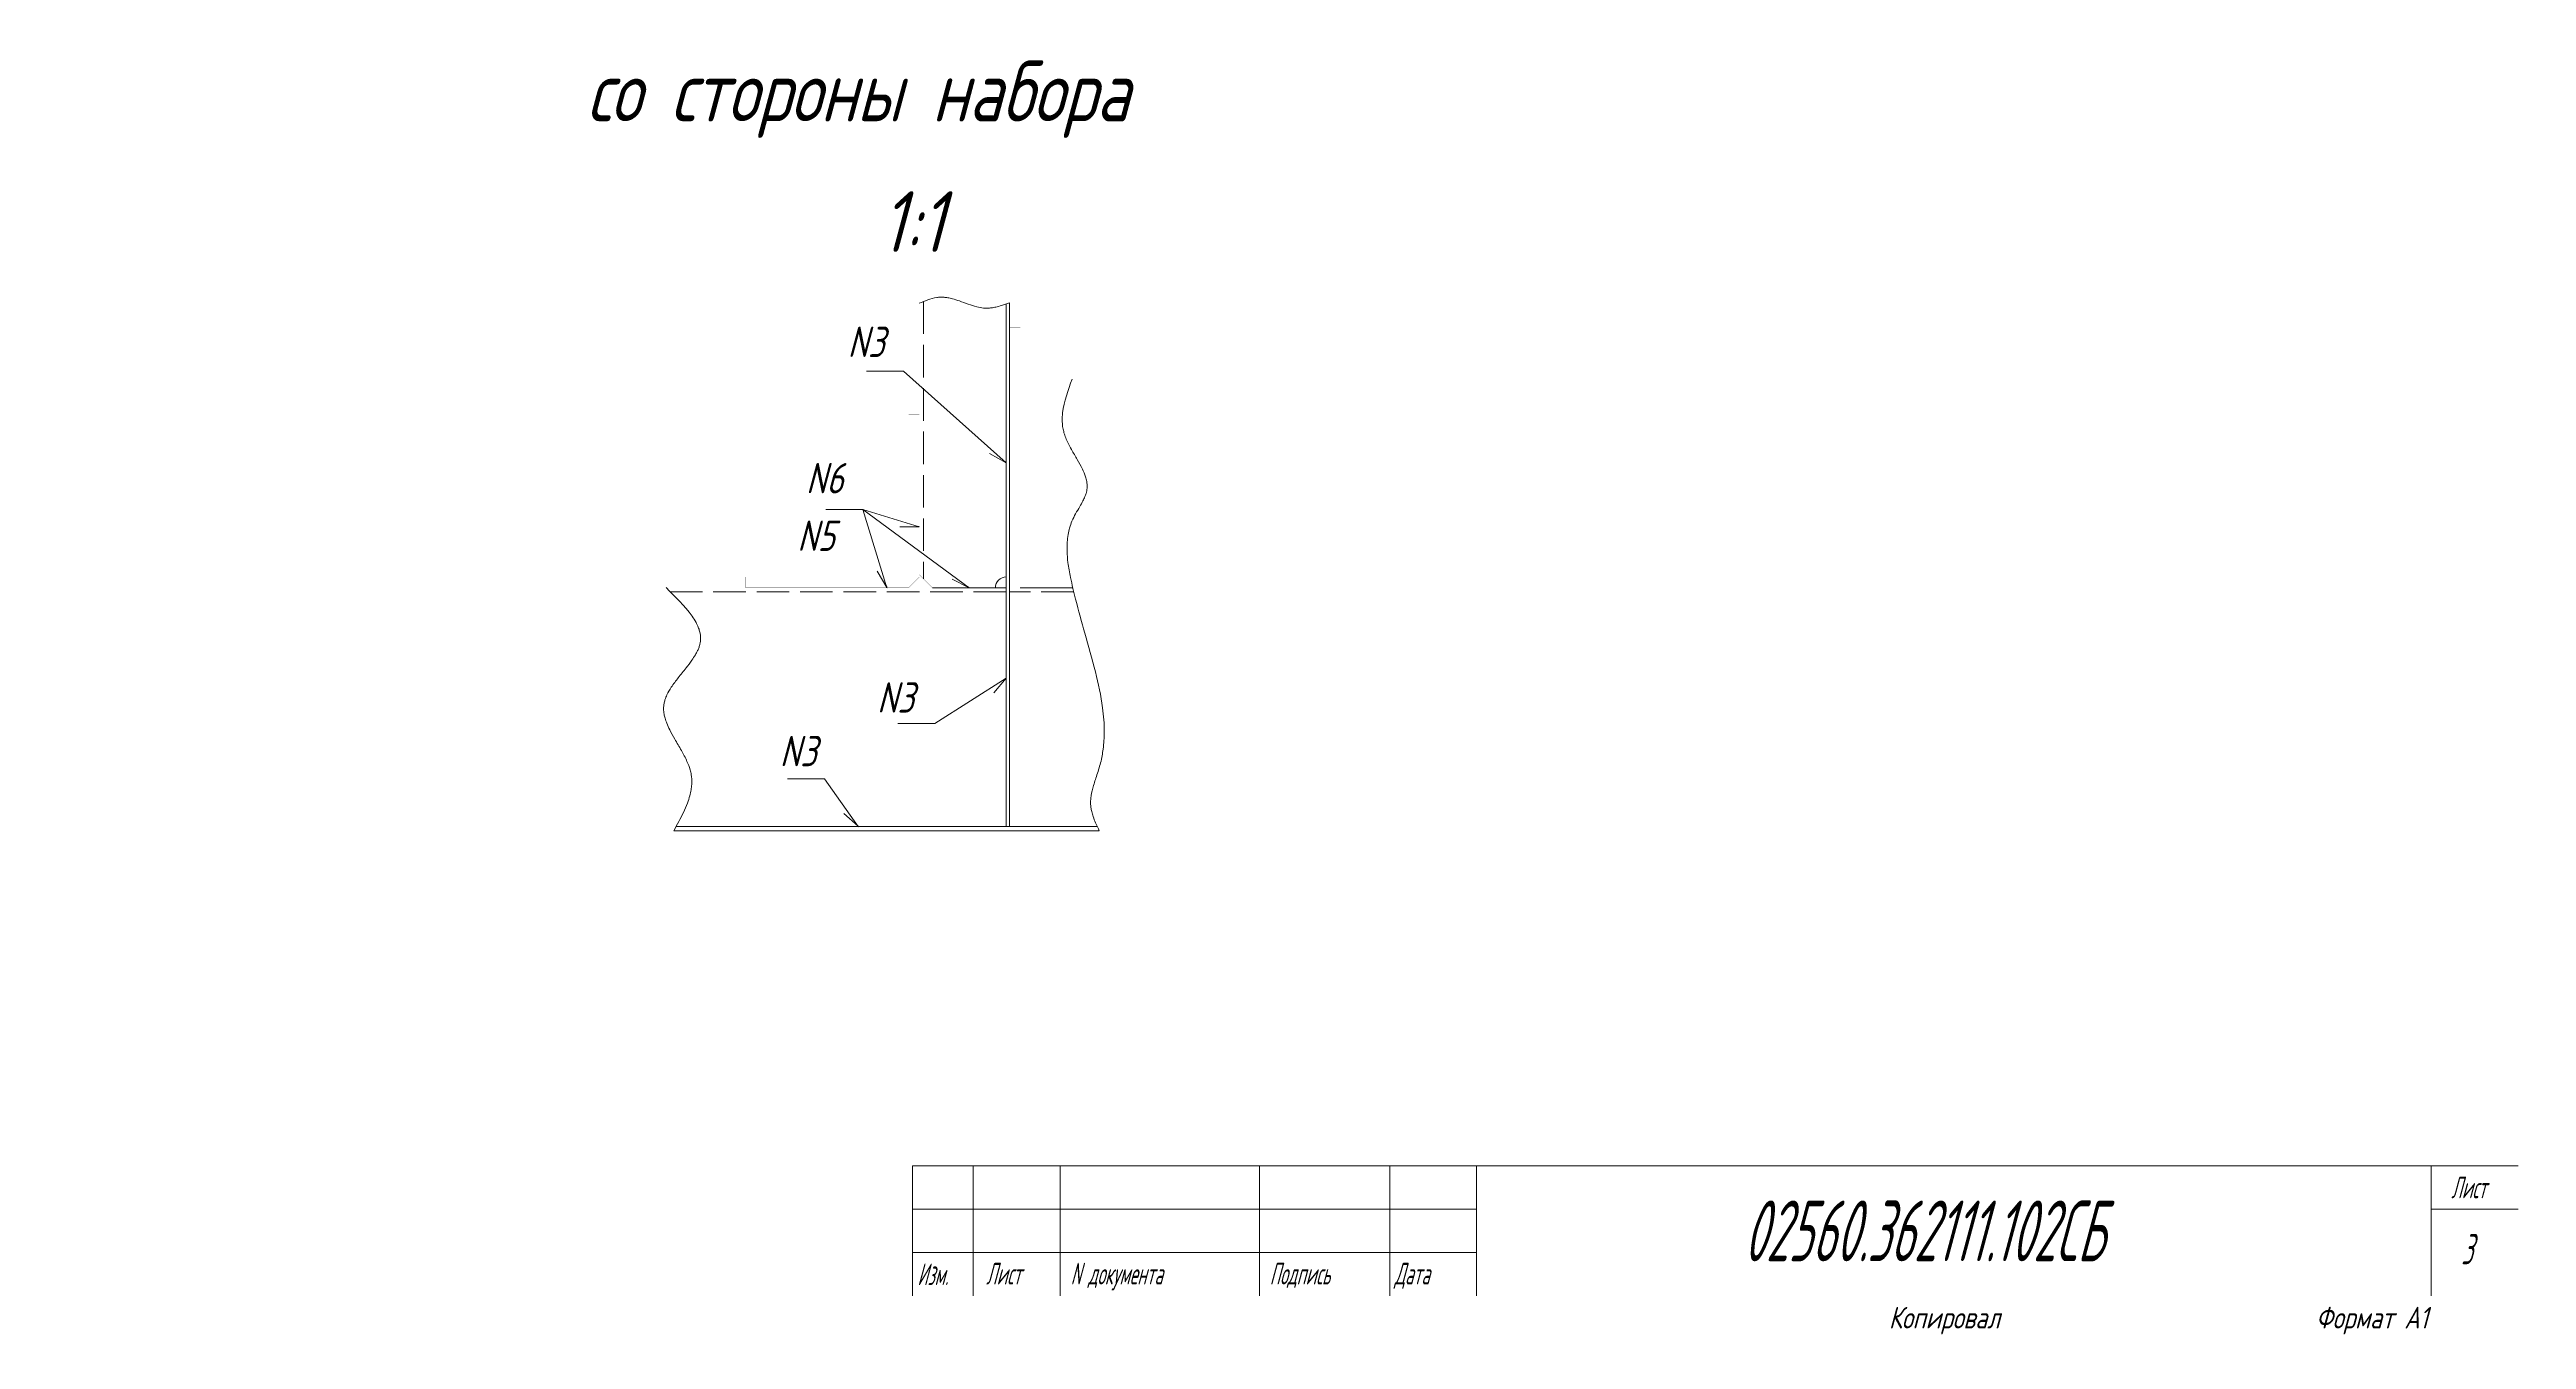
# Model space of a CAD drawing. Header units: millimetres. Extents: x 77380 to 135900, y -26587 to 17301.
# Drawn here: x 107776 to 110630, y -1866 to -379 of the extents above; entities that cross this region are included whole.
import ezdxf

# ---------------------------------------------------------------- set-up
doc = ezdxf.new("R2010")
doc.units = ezdxf.units.MM
for name, pattern in [('K5LT32768', [0]), ('K5LT32769', [50, 37.5, -12.5]), ('K5LT32770', [0]), ('K5LT32774', [850.2, 600, -125, 0.2, -125]), ('K5LT32776', [0]), ('K5LT32780', [0]), ('K5LT32835', [0]), ('K5LT_THIN', [0])]:
    doc.linetypes.add(name, pattern=pattern)
doc.styles.add('KTEXTSTYLE', font='GOST_AU.SHX', dxfattribs={"width": 0.96, "height": 5})

# ---------------------------------------------------------------- blocks, each defined once
blk = doc.blocks.new('U58')
at = {"color": 6, "linetype": 'K5LT32776', "lineweight": 18, "true_color": 0xff00ff}
for p, q in [((108225.3, 12964.4), (110075.3, 12964.4)), ((108225.3, 12814.4), (108225.3, 12964.4)), ((108295.3, 12964.4), (108295.3, 12814.4)), ((108395.3, 12964.4), (108395.3, 12814.4)), ((108625.3, 12964.4), (108625.3, 12814.4)), ((108775.3, 12814.4), (108775.3, 12964.4)), ((108875.3, 12964.4), (108875.3, 12814.4)), ((109975.3, 12814.4), (109975.3, 12964.4)), ((108225.3, 12864.4), (108875.3, 12864.4))]:
    blk.add_line(p, q, dxfattribs=at)
at = {"color": 7, "linetype": 'K5LT32780', "lineweight": 18}
for p, q in [((108225.3, 12914.4), (108875.3, 12914.4)), ((109975.3, 12914.4), (110075.3, 12914.4))]:
    blk.add_line(p, q, dxfattribs=at)
at = {"color": 7, "char_height": 2.5, "attachment_point": 1, "style": 'KTEXTSTYLE'}
for s, insert in [('\\H3.5;\\W0.965;\\Q15;\\Q15;\\W0.665;\\H25.00;Лист', (109998.3, 12951.9)), ('\\H3.5;\\W0.965;\\Q15;\\Q15;\\W0.665;\\H25.00;Изм.', (108231, 12851.9)), ('\\H3.5;\\W0.965;\\Q15;\\Q15;\\W0.665;\\H25.00;Лист', (108310.1, 12852.6)), ('\\H3.5;\\W0.965;\\Q15;\\Q15;\\W0.665;\\H25.00;N документа', (108407.6, 12852.6)), ('\\H3.5;\\W0.965;\\Q15;\\Q15;\\W0.665;\\H25.00;Подпись', (108636.9, 12852.6)), ('\\H3.5;\\W0.965;\\Q15;\\Q15;\\W0.665;\\H25.00;Дата', (108780.7, 12852.6))]:
    blk.add_mtext(s, dxfattribs=dict(at, insert=insert))
blk = doc.blocks.new('U57')
at = {"color": 7, "linetype": 'K5LT32780', "const_width": 0.18}
for points in [[(101715.3, 12764.4), (110125.3, 12764.4), (110125.3, 18704.4), (101715.3, 18704.4)], [(101915.3, 12814.4), (110075.3, 12814.4), (110075.3, 18654.4), (101915.3, 18654.4)]]:
    blk.add_lwpolyline(points, close=True, dxfattribs=at)
blk.add_blockref('U58', (0, 0))
at = {"color": 7, "char_height": 2.5, "attachment_point": 1, "style": 'KTEXTSTYLE'}
for s, insert in [('\\H3.5;\\W0.965;\\Q15;\\Q15;\\H25.00;Копировал', (109350.3, 12801.9)), ('\\H3.5;\\W0.965;\\Q15;\\Q15;\\H25.00;Формат А1', (109842.3, 12801.9))]:
    blk.add_mtext(s, dxfattribs=dict(at, insert=insert))
blk = doc.blocks.new('U142')
at = {"color": 7, "linetype": 'K5LT_THIN', "lineweight": 18}
for p, q in [((108168.1, 13720.7), (108195.9, 13630.5)), ((108195.9, 13630.5), (108195.3, 13632.5))]:
    blk.add_line(p, q, dxfattribs=at)
at = {"color": 7, "linetype": 'K5LT32835', "lineweight": 18}
for p, q in [((108195.2, 13631.9), (108195.6, 13631.7)), ((108195.2, 13631.9), (108195.6, 13631.7)), ((108195.2, 13631.9), (108195.2, 13631.9)), ((108195.2, 13631.8), (108195.2, 13631.9)), ((108195.2, 13631.8), (108195.3, 13631.9)), ((108195.2, 13631.8), (108195.6, 13631.6)), ((108195.3, 13631.7), (108195.4, 13632)), ((108195.3, 13631.7), (108195.5, 13632)), ((108195.3, 13631.6), (108195.5, 13632)), ((108195.3, 13631.9), (108195.5, 13631.8)), ((108195.3, 13631.9), (108195.5, 13631.8)), ((108195.3, 13631.8), (108195.3, 13631.9)), ((108195.3, 13631.7), (108195.4, 13631.9)), ((108195.3, 13631.6), (108195.5, 13631.9)), ((108195.3, 13631.8), (108195.6, 13631.6)), ((108195.3, 13631.7), (108195.6, 13631.5)), ((108195.3, 13631.7), (108195.6, 13631.5)), ((108195.3, 13631.6), (108195.6, 13631.5)), ((108195.4, 13632), (108195.5, 13631.9)), ((108195.4, 13631.9), (108195.5, 13631.9)), ((108195.4, 13631.9), (108195.5, 13631.8)), ((108195.4, 13631.6), (108195.5, 13631.9)), ((108195.4, 13631.5), (108195.5, 13631.8)), ((108195.4, 13631.5), (108195.5, 13631.8)), ((108195.4, 13631.5), (108195.6, 13631.7)), ((108195.4, 13631.4), (108195.6, 13631.7)), ((108195.4, 13631.6), (108195.7, 13631.4)), ((108195.4, 13631.5), (108195.7, 13631.4)), ((108195.4, 13631.5), (108195.7, 13631.3)), ((108195.4, 13631.4), (108195.7, 13631.3)), ((108195.5, 13632), (108195.5, 13632)), ((108195.5, 13631.4), (108195.6, 13631.7)), ((108195.5, 13631.4), (108195.6, 13631.6)), ((108195.5, 13631.3), (108195.6, 13631.6)), ((108195.5, 13631.3), (108195.6, 13631.5)), ((108195.5, 13631.3), (108195.6, 13631.5)), ((108195.5, 13631.4), (108195.7, 13631.2)), ((108195.5, 13631.2), (108195.6, 13631.4)), ((108195.5, 13631.3), (108195.7, 13631.2)), ((108195.5, 13631.3), (108195.7, 13631.2)), ((108195.6, 13631.2), (108195.7, 13631.4)), ((108195.6, 13631.2), (108195.7, 13631.4)), ((108195.6, 13631.1), (108195.7, 13631.3)), ((108195.6, 13631.1), (108195.7, 13631.3)), ((108195.6, 13631.2), (108195.7, 13631.1)), ((108195.6, 13631.2), (108195.8, 13631.1)), ((108195.6, 13631.1), (108195.7, 13631.2)), ((108195.6, 13631.1), (108195.8, 13631)), ((108195.6, 13631.1), (108195.8, 13631)), ((108195.7, 13631), (108195.7, 13631.2)), ((108195.7, 13631), (108195.7, 13631.1)), ((108195.7, 13631), (108195.8, 13631.1)), ((108195.7, 13630.9), (108195.8, 13631.1)), ((108195.7, 13631), (108195.8, 13630.9)), ((108195.7, 13631), (108195.8, 13630.9)), ((108195.7, 13630.9), (108195.8, 13631)), ((108195.7, 13630.9), (108195.8, 13631)), ((108195.7, 13630.9), (108195.8, 13630.9)), ((108195.7, 13630.9), (108195.8, 13630.8)), ((108195.8, 13630.8), (108195.8, 13630.9)), ((108195.8, 13630.8), (108195.8, 13630.9)), ((108195.8, 13630.8), (108195.9, 13630.8)), ((108195.8, 13630.8), (108195.9, 13630.7)), ((108195.8, 13630.8), (108195.8, 13630.8)), ((108195.8, 13630.7), (108195.8, 13630.8)), ((108195.8, 13630.7), (108195.9, 13630.8)), ((108195.8, 13630.7), (108195.9, 13630.7)), ((108195.9, 13630.7), (108195.9, 13630.6)), ((108195.9, 13630.7), (108195.9, 13630.7)), ((108195.9, 13630.6), (108195.9, 13630.7)), ((108195.9, 13630.6), (108195.9, 13630.6)), ((108195.9, 13630.6), (108195.9, 13630.6)), ((108195.9, 13630.6), (108195.9, 13630.6)), ((108195.9, 13630.6), (108195.9, 13630.6))]:
    blk.add_line(p, q, dxfattribs=at)
at = {"color": 7, "linetype": 'K5LT32835', "const_width": 0.18}
blk.add_lwpolyline([(108195.5, 13632), (108195.9, 13630.5), (108195.2, 13631.9)], close=True, dxfattribs=at)
blk = doc.blocks.new('U143')
at = {"color": 7, "linetype": 'K5LT_THIN', "lineweight": 18}
for p, q in [((108215.1, 13879.8), (108333.3, 13774.2)), ((108333.3, 13774.2), (108331.8, 13775.5))]:
    blk.add_line(p, q, dxfattribs=at)
at = {"color": 7, "linetype": 'K5LT32835', "lineweight": 18}
for p, q in [((108332, 13775), (108332.3, 13775)), ((108332, 13775), (108332.4, 13775)), ((108332, 13774.9), (108332.4, 13775)), ((108332, 13774.9), (108332, 13775)), ((108332, 13774.9), (108332, 13775)), ((108332, 13774.9), (108332.4, 13774.9)), ((108332, 13774.9), (108332, 13774.9)), ((108332.1, 13775.1), (108332.2, 13775.1)), ((108332.1, 13775.1), (108332.2, 13775.1)), ((108332.1, 13775.1), (108332.3, 13775.1)), ((108332.1, 13774.9), (108332.1, 13775.1)), ((108332.1, 13774.8), (108332.1, 13775.1)), ((108332.1, 13775), (108332.3, 13775)), ((108332.1, 13774.9), (108332.1, 13775)), ((108332.1, 13774.9), (108332.5, 13774.9)), ((108332.1, 13774.8), (108332.5, 13774.9)), ((108332.2, 13775.2), (108332.2, 13775.2)), ((108332.2, 13774.8), (108332.2, 13775.1)), ((108332.2, 13774.8), (108332.2, 13775.1)), ((108332.2, 13774.8), (108332.2, 13775.1)), ((108332.2, 13774.8), (108332.5, 13774.8)), ((108332.2, 13774.8), (108332.6, 13774.8)), ((108332.3, 13774.8), (108332.3, 13775.1)), ((108332.3, 13774.7), (108332.3, 13775.1)), ((108332.3, 13774.7), (108332.3, 13775)), ((108332.3, 13774.8), (108332.6, 13774.8)), ((108332.3, 13774.7), (108332.6, 13774.7)), ((108332.4, 13774.7), (108332.4, 13775)), ((108332.4, 13774.7), (108332.4, 13775)), ((108332.4, 13774.7), (108332.4, 13774.9)), ((108332.4, 13774.7), (108332.7, 13774.7)), ((108332.4, 13774.7), (108332.7, 13774.7)), ((108332.5, 13774.6), (108332.5, 13774.9)), ((108332.5, 13774.6), (108332.5, 13774.9)), ((108332.5, 13774.6), (108332.5, 13774.9)), ((108332.5, 13774.6), (108332.7, 13774.7)), ((108332.5, 13774.6), (108332.8, 13774.6)), ((108332.6, 13774.6), (108332.6, 13774.8)), ((108332.6, 13774.6), (108332.6, 13774.8)), ((108332.6, 13774.6), (108332.6, 13774.8)), ((108332.6, 13774.6), (108332.8, 13774.6)), ((108332.6, 13774.6), (108332.8, 13774.6)), ((108332.7, 13774.5), (108332.7, 13774.7)), ((108332.7, 13774.5), (108332.7, 13774.7)), ((108332.7, 13774.5), (108332.7, 13774.7)), ((108332.7, 13774.5), (108332.9, 13774.5)), ((108332.7, 13774.5), (108332.9, 13774.5)), ((108332.8, 13774.5), (108332.8, 13774.6)), ((108332.8, 13774.5), (108332.8, 13774.6)), ((108332.8, 13774.4), (108332.8, 13774.6)), ((108332.8, 13774.5), (108332.9, 13774.5)), ((108332.8, 13774.4), (108333, 13774.4)), ((108332.9, 13774.4), (108332.9, 13774.6)), ((108332.9, 13774.4), (108332.9, 13774.5)), ((108332.9, 13774.4), (108332.9, 13774.5)), ((108332.9, 13774.4), (108333, 13774.4)), ((108332.9, 13774.4), (108333, 13774.4)), ((108333, 13774.4), (108333, 13774.5)), ((108333, 13774.4), (108333.1, 13774.4)), ((108333, 13774.3), (108333, 13774.4)), ((108333, 13774.3), (108333, 13774.4)), ((108333, 13774.3), (108333.1, 13774.3)), ((108333.1, 13774.3), (108333.1, 13774.4)), ((108333.1, 13774.3), (108333.1, 13774.3)), ((108333.1, 13774.3), (108333.2, 13774.3)), ((108333.1, 13774.3), (108333.1, 13774.3)), ((108333.1, 13774.3), (108333.1, 13774.3)), ((108333.2, 13774.2), (108333.2, 13774.3)), ((108333.2, 13774.2), (108333.2, 13774.3)), ((108333.2, 13774.2), (108333.2, 13774.2)), ((108333.2, 13774.2), (108333.2, 13774.2)), ((108333.2, 13774.2), (108333.2, 13774.2)), ((108333.3, 13774.2), (108333.3, 13774.2)), ((108333.3, 13774.2), (108333.3, 13774.2))]:
    blk.add_line(p, q, dxfattribs=at)
at = {"color": 7, "linetype": 'K5LT32835', "const_width": 0.18}
blk.add_lwpolyline([(108332.2, 13775.2), (108333.3, 13774.2), (108332, 13774.9)], close=True, dxfattribs=at)
blk = doc.blocks.new('U144')
at = {"color": 7, "linetype": 'K5LT_THIN', "lineweight": 18}
for p, q in [((108123.9, 13410.2), (108162.9, 13355.2)), ((108162.9, 13355.2), (108161.7, 13356.8))]:
    blk.add_line(p, q, dxfattribs=at)
at = {"color": 7, "linetype": 'K5LT32835', "lineweight": 18}
for p, q in [((108161.8, 13356.3), (108162.1, 13356.2)), ((108161.8, 13356.3), (108162.2, 13356.2)), ((108161.8, 13356.2), (108161.8, 13356.3)), ((108161.8, 13356.2), (108161.8, 13356.3)), ((108161.8, 13356.2), (108162.2, 13356.2)), ((108161.8, 13356.2), (108162.2, 13356.1)), ((108161.8, 13356.2), (108161.8, 13356.2)), ((108161.9, 13356.4), (108162.1, 13356.3)), ((108161.9, 13356.1), (108162, 13356.4)), ((108161.9, 13356.1), (108162, 13356.4)), ((108161.9, 13356.3), (108162.1, 13356.3)), ((108161.9, 13356.3), (108162.1, 13356.3)), ((108161.9, 13356.2), (108161.9, 13356.3)), ((108161.9, 13356.1), (108161.9, 13356.3)), ((108161.9, 13356.1), (108162.2, 13356.1)), ((108161.9, 13356.1), (108162.3, 13356)), ((108161.9, 13356.1), (108162.3, 13356)), ((108162, 13356.4), (108162, 13356.4)), ((108162, 13356.4), (108162, 13356.4)), ((108162, 13356), (108162, 13356.4)), ((108162, 13356), (108162.1, 13356.4)), ((108162, 13356), (108162.1, 13356.3)), ((108162, 13356), (108162.1, 13356.3)), ((108162, 13356), (108162.3, 13356)), ((108162, 13356), (108162.3, 13355.9)), ((108162.1, 13355.9), (108162.1, 13356.2)), ((108162.1, 13355.9), (108162.2, 13356.2)), ((108162.1, 13355.9), (108162.2, 13356.2)), ((108162.1, 13355.9), (108162.4, 13355.9)), ((108162.1, 13355.9), (108162.4, 13355.9)), ((108162.2, 13355.9), (108162.2, 13356.1)), ((108162.2, 13355.8), (108162.2, 13356.1)), ((108162.2, 13355.8), (108162.3, 13356.1)), ((108162.2, 13355.8), (108162.3, 13356)), ((108162.2, 13355.9), (108162.4, 13355.8)), ((108162.2, 13355.8), (108162.5, 13355.8)), ((108162.2, 13355.8), (108162.5, 13355.8)), ((108162.3, 13355.8), (108162.3, 13356)), ((108162.3, 13355.7), (108162.3, 13356)), ((108162.3, 13355.7), (108162.4, 13355.9)), ((108162.3, 13355.8), (108162.5, 13355.7)), ((108162.3, 13355.7), (108162.5, 13355.7)), ((108162.4, 13355.7), (108162.4, 13355.9)), ((108162.4, 13355.7), (108162.4, 13355.8)), ((108162.4, 13355.6), (108162.4, 13355.8)), ((108162.4, 13355.6), (108162.5, 13355.8)), ((108162.4, 13355.7), (108162.6, 13355.6)), ((108162.4, 13355.6), (108162.6, 13355.6)), ((108162.4, 13355.6), (108162.6, 13355.6)), ((108162.5, 13355.6), (108162.5, 13355.7)), ((108162.5, 13355.6), (108162.5, 13355.7)), ((108162.5, 13355.5), (108162.5, 13355.7)), ((108162.5, 13355.6), (108162.6, 13355.5)), ((108162.5, 13355.5), (108162.6, 13355.6)), ((108162.5, 13355.5), (108162.7, 13355.5)), ((108162.6, 13355.5), (108162.6, 13355.6)), ((108162.6, 13355.4), (108162.6, 13355.6)), ((108162.6, 13355.5), (108162.7, 13355.5)), ((108162.6, 13355.4), (108162.6, 13355.5)), ((108162.6, 13355.4), (108162.7, 13355.4)), ((108162.7, 13355.4), (108162.7, 13355.5)), ((108162.7, 13355.4), (108162.7, 13355.4)), ((108162.7, 13355.4), (108162.8, 13355.3)), ((108162.7, 13355.4), (108162.7, 13355.4)), ((108162.7, 13355.3), (108162.7, 13355.4)), ((108162.7, 13355.3), (108162.8, 13355.4)), ((108162.7, 13355.3), (108162.8, 13355.3)), ((108162.8, 13355.3), (108162.8, 13355.3)), ((108162.8, 13355.3), (108162.8, 13355.3)), ((108162.8, 13355.3), (108162.8, 13355.3)), ((108162.8, 13355.2), (108162.8, 13355.3)), ((108162.8, 13355.2), (108162.8, 13355.2)), ((108162.9, 13355.2), (108162.9, 13355.2)), ((108162.9, 13355.2), (108162.9, 13355.2))]:
    blk.add_line(p, q, dxfattribs=at)
at = {"color": 7, "linetype": 'K5LT32835', "const_width": 0.18}
blk.add_lwpolyline([(108162, 13356.4), (108162.9, 13355.2), (108161.8, 13356.2)], close=True, dxfattribs=at)
blk = doc.blocks.new('U145')
at = {"color": 7, "linetype": 'K5LT_THIN', "lineweight": 18}
for p, q in [((108251, 13474), (108333.3, 13526.2)), ((108333.3, 13526.2), (108331.6, 13525.2))]:
    blk.add_line(p, q, dxfattribs=at)
at = {"color": 7, "linetype": 'K5LT32835', "lineweight": 18}
for p, q in [((108332, 13525.4), (108332, 13525.4)), ((108332.4, 13525.3), (108332, 13525.4)), ((108332.4, 13525.4), (108332, 13525.4)), ((108332.1, 13525.4), (108332.1, 13525.5)), ((108332.1, 13525.3), (108332.1, 13525.5)), ((108332.1, 13525.3), (108332.1, 13525.5)), ((108332.1, 13525.3), (108332.2, 13525.5)), ((108332.1, 13525.2), (108332.2, 13525.5)), ((108332.4, 13525.4), (108332.1, 13525.5)), ((108332.4, 13525.4), (108332.1, 13525.5)), ((108332.3, 13525.3), (108332.1, 13525.4)), ((108332.2, 13525.2), (108332.1, 13525.3)), ((108332.3, 13525.3), (108332.1, 13525.3)), ((108332.3, 13525.3), (108332.1, 13525.3)), ((108332.2, 13525.2), (108332.3, 13525.6)), ((108332.2, 13525.2), (108332.3, 13525.6)), ((108332.2, 13525.2), (108332.3, 13525.6)), ((108332.5, 13525.5), (108332.2, 13525.6)), ((108332.5, 13525.4), (108332.2, 13525.5)), ((108332.5, 13525.5), (108332.2, 13525.5)), ((108332.2, 13525.2), (108332.2, 13525.2)), ((108332.2, 13525.2), (108332.2, 13525.2)), ((108332.3, 13525.3), (108332.4, 13525.7)), ((108332.3, 13525.3), (108332.4, 13525.6)), ((108332.5, 13525.5), (108332.3, 13525.6)), ((108332.6, 13525.5), (108332.3, 13525.6)), ((108332.6, 13525.6), (108332.3, 13525.6)), ((108332.4, 13525.3), (108332.4, 13525.7)), ((108332.4, 13525.4), (108332.5, 13525.7)), ((108332.4, 13525.4), (108332.5, 13525.7)), ((108332.6, 13525.6), (108332.4, 13525.7)), ((108332.7, 13525.6), (108332.4, 13525.7)), ((108332.5, 13525.5), (108332.6, 13525.8)), ((108332.5, 13525.5), (108332.6, 13525.8)), ((108332.7, 13525.7), (108332.5, 13525.7)), ((108332.7, 13525.7), (108332.5, 13525.7)), ((108332.7, 13525.7), (108332.5, 13525.7)), ((108332.6, 13525.5), (108332.6, 13525.8)), ((108332.6, 13525.6), (108332.7, 13525.8)), ((108332.8, 13525.7), (108332.6, 13525.8)), ((108332.8, 13525.8), (108332.6, 13525.8)), ((108332.7, 13525.6), (108332.7, 13525.9)), ((108332.7, 13525.7), (108332.7, 13525.9)), ((108332.7, 13525.7), (108332.8, 13525.9)), ((108332.9, 13525.8), (108332.7, 13525.9)), ((108332.8, 13525.8), (108332.7, 13525.8)), ((108332.9, 13525.8), (108332.7, 13525.8)), ((108332.8, 13525.8), (108332.9, 13526)), ((108332.8, 13525.7), (108332.8, 13525.9)), ((108332.9, 13525.9), (108332.8, 13525.9)), ((108332.9, 13525.9), (108332.8, 13525.9)), ((108333, 13525.9), (108332.8, 13525.9)), ((108332.9, 13525.8), (108332.9, 13526)), ((108332.9, 13525.9), (108332.9, 13526)), ((108332.9, 13525.9), (108333, 13526)), ((108333, 13525.9), (108332.9, 13526)), ((108333, 13526), (108332.9, 13526)), ((108333, 13525.9), (108333, 13526.1)), ((108333, 13526), (108333.1, 13526.1)), ((108333.1, 13526), (108333, 13526.1)), ((108333, 13526), (108333, 13526)), ((108333.1, 13526), (108333, 13526)), ((108333.1, 13526), (108333.1, 13526.1)), ((108333.1, 13526.1), (108333.1, 13526.1)), ((108333.1, 13526.1), (108333.1, 13526.1)), ((108333.2, 13526.1), (108333.1, 13526.1)), ((108333.2, 13526.1), (108333.1, 13526.1)), ((108333.2, 13526.1), (108333.2, 13526.2)), ((108333.2, 13526.2), (108333.2, 13526.2)), ((108333.2, 13526.2), (108333.2, 13526.2)), ((108333.2, 13526.2), (108333.2, 13526.2)), ((108333.2, 13526.1), (108333.2, 13526.1)), ((108333.3, 13526.2), (108333.3, 13526.2)), ((108333.3, 13526.2), (108333.3, 13526.2))]:
    blk.add_line(p, q, dxfattribs=at)
at = {"color": 7, "linetype": 'K5LT32835', "const_width": 0.18}
blk.add_lwpolyline([(108332, 13525.4), (108333.3, 13526.2), (108332.2, 13525.2)], close=True, dxfattribs=at)
blk = doc.blocks.new('U146')
at = {"color": 7, "linetype": 'K5LT_THIN', "lineweight": 18}
for p, q in [((108168.1, 13720.7), (108233.1, 13700.7)), ((108233.1, 13700.7), (108231.2, 13701.3))]:
    blk.add_line(p, q, dxfattribs=at)
at = {"color": 7, "linetype": 'K5LT32835', "lineweight": 18}
for p, q in [((108231.6, 13701.1), (108231.8, 13701.1)), ((108231.6, 13701), (108231.8, 13701.1)), ((108231.6, 13701), (108231.9, 13701.1)), ((108231.6, 13700.9), (108231.9, 13701.1)), ((108231.6, 13700.9), (108232, 13701.1)), ((108231.7, 13700.9), (108231.6, 13701.1)), ((108231.6, 13700.9), (108231.6, 13701)), ((108231.7, 13700.9), (108231.6, 13701)), ((108231.7, 13700.9), (108231.6, 13701)), ((108231.6, 13700.9), (108231.6, 13700.9)), ((108231.7, 13701.2), (108231.7, 13701.2)), ((108231.7, 13701.1), (108231.7, 13701.2)), ((108231.7, 13701.1), (108231.8, 13701.2)), ((108231.8, 13700.9), (108231.7, 13701.2)), ((108231.9, 13700.9), (108231.7, 13701.2)), ((108231.9, 13700.9), (108231.7, 13701.2)), ((108231.7, 13700.9), (108232, 13701.1)), ((108231.7, 13700.9), (108232.1, 13701.1)), ((108231.8, 13700.9), (108231.7, 13701.1)), ((108231.9, 13700.9), (108231.8, 13701.2)), ((108231.8, 13700.9), (108232.1, 13701.1)), ((108232, 13700.9), (108231.8, 13701.1)), ((108231.8, 13700.9), (108232.2, 13701)), ((108232, 13700.9), (108231.9, 13701.1)), ((108232.1, 13700.9), (108231.9, 13701.1)), ((108231.9, 13700.9), (108232.2, 13701)), ((108231.9, 13700.9), (108232.2, 13701)), ((108232.1, 13700.9), (108232, 13701.1)), ((108232.1, 13700.8), (108232, 13701.1)), ((108232.2, 13700.8), (108232, 13701.1)), ((108232, 13700.9), (108232.3, 13701)), ((108232.2, 13700.8), (108232.1, 13701.1)), ((108232.2, 13700.8), (108232.1, 13701.1)), ((108232.1, 13700.9), (108232.3, 13701)), ((108232.1, 13700.8), (108232.4, 13701)), ((108232.2, 13700.8), (108232.4, 13701)), ((108232.2, 13700.8), (108232.5, 13701)), ((108232.3, 13700.8), (108232.2, 13701)), ((108232.3, 13700.8), (108232.2, 13701)), ((108232.4, 13700.8), (108232.3, 13701)), ((108232.4, 13700.8), (108232.3, 13701)), ((108232.4, 13700.8), (108232.3, 13701)), ((108232.3, 13700.8), (108232.5, 13700.9)), ((108232.3, 13700.8), (108232.5, 13700.9)), ((108232.5, 13700.8), (108232.4, 13701)), ((108232.5, 13700.8), (108232.4, 13701)), ((108232.4, 13700.8), (108232.6, 13700.9)), ((108232.5, 13700.8), (108232.6, 13700.9)), ((108232.5, 13700.8), (108232.7, 13700.9)), ((108232.5, 13700.8), (108232.5, 13700.9)), ((108232.6, 13700.8), (108232.5, 13700.9)), ((108232.6, 13700.8), (108232.7, 13700.9)), ((108232.6, 13700.8), (108232.8, 13700.9)), ((108232.6, 13700.8), (108232.6, 13700.9)), ((108232.7, 13700.8), (108232.6, 13700.9)), ((108232.7, 13700.8), (108232.6, 13700.9)), ((108232.7, 13700.8), (108232.7, 13700.9)), ((108232.8, 13700.8), (108232.7, 13700.9)), ((108232.7, 13700.8), (108232.8, 13700.8)), ((108232.7, 13700.8), (108232.8, 13700.8)), ((108232.8, 13700.8), (108232.8, 13700.9)), ((108232.8, 13700.8), (108232.9, 13700.8)), ((108232.8, 13700.8), (108232.8, 13700.8)), ((108232.9, 13700.8), (108232.9, 13700.8)), ((108232.9, 13700.8), (108233, 13700.8)), ((108232.9, 13700.8), (108232.9, 13700.8)), ((108232.9, 13700.8), (108232.9, 13700.8)), ((108233, 13700.8), (108232.9, 13700.8)), ((108233, 13700.8), (108233, 13700.8)), ((108233, 13700.8), (108233.1, 13700.8)), ((108233, 13700.8), (108233, 13700.8)), ((108233, 13700.8), (108233, 13700.8)), ((108233.1, 13700.8), (108233.1, 13700.8)), ((108233.1, 13700.8), (108233.1, 13700.8))]:
    blk.add_line(p, q, dxfattribs=at)
at = {"color": 7, "linetype": 'K5LT32835', "const_width": 0.18}
blk.add_lwpolyline([(108231.7, 13701.2), (108233.1, 13700.7), (108231.6, 13700.9)], close=True, dxfattribs=at)
blk = doc.blocks.new('U147')
at = {"color": 7, "linetype": 'K5LT_THIN', "lineweight": 18}
for p, q in [((108168.1, 13720.7), (108290.8, 13630.4)), ((108290.8, 13630.4), (108289.2, 13631.5))]:
    blk.add_line(p, q, dxfattribs=at)
at = {"color": 7, "linetype": 'K5LT32835', "lineweight": 18}
for p, q in [((108289.4, 13631), (108289.8, 13631.1)), ((108289.4, 13631), (108289.8, 13631.1)), ((108289.4, 13631), (108289.4, 13631)), ((108289.4, 13631), (108289.4, 13631)), ((108289.5, 13631.2), (108289.7, 13631.2)), ((108289.5, 13631.1), (108289.7, 13631.2)), ((108289.6, 13630.9), (108289.5, 13631.2)), ((108289.6, 13630.9), (108289.5, 13631.2)), ((108289.5, 13631.1), (108289.7, 13631.1)), ((108289.5, 13631.1), (108289.8, 13631.1)), ((108289.5, 13631), (108289.5, 13631.1)), ((108289.5, 13631), (108289.5, 13631.1)), ((108289.5, 13631), (108289.9, 13631)), ((108289.5, 13631), (108289.9, 13631)), ((108289.6, 13631.2), (108289.6, 13631.2)), ((108289.6, 13631.2), (108289.6, 13631.2)), ((108289.6, 13630.9), (108289.6, 13631.2)), ((108289.7, 13630.9), (108289.6, 13631.2)), ((108289.7, 13630.9), (108289.6, 13631.2)), ((108289.6, 13630.9), (108289.9, 13631)), ((108289.6, 13630.9), (108290, 13631)), ((108289.7, 13630.9), (108289.7, 13631.2)), ((108289.8, 13630.8), (108289.7, 13631.2)), ((108289.8, 13630.8), (108289.7, 13631.1)), ((108289.7, 13630.9), (108290, 13630.9)), ((108289.7, 13630.9), (108290.1, 13630.9)), ((108289.8, 13630.8), (108289.8, 13631.1)), ((108289.9, 13630.8), (108289.8, 13631.1)), ((108289.8, 13630.8), (108290.1, 13630.9)), ((108289.8, 13630.8), (108290.1, 13630.8)), ((108289.9, 13630.8), (108289.9, 13631)), ((108289.9, 13630.8), (108289.9, 13631)), ((108290, 13630.7), (108289.9, 13631)), ((108289.9, 13630.8), (108290.2, 13630.8)), ((108289.9, 13630.8), (108290.2, 13630.8)), ((108290, 13630.7), (108290, 13631)), ((108290, 13630.7), (108290, 13630.9)), ((108290.1, 13630.7), (108290, 13630.9)), ((108290, 13630.7), (108290.2, 13630.8)), ((108290, 13630.7), (108290.3, 13630.7)), ((108290.1, 13630.7), (108290.1, 13630.9)), ((108290.1, 13630.7), (108290.1, 13630.9)), ((108290.2, 13630.6), (108290.1, 13630.8)), ((108290.1, 13630.7), (108290.3, 13630.7)), ((108290.2, 13630.6), (108290.2, 13630.8)), ((108290.2, 13630.6), (108290.2, 13630.8)), ((108290.2, 13630.7), (108290.3, 13630.7)), ((108290.2, 13630.6), (108290.4, 13630.7)), ((108290.3, 13630.6), (108290.3, 13630.8)), ((108290.3, 13630.6), (108290.3, 13630.7)), ((108290.3, 13630.6), (108290.3, 13630.7)), ((108290.3, 13630.6), (108290.4, 13630.6)), ((108290.3, 13630.6), (108290.5, 13630.6)), ((108290.4, 13630.6), (108290.4, 13630.7)), ((108290.4, 13630.5), (108290.4, 13630.7)), ((108290.4, 13630.6), (108290.5, 13630.6)), ((108290.4, 13630.5), (108290.5, 13630.6)), ((108290.4, 13630.5), (108290.4, 13630.6)), ((108290.5, 13630.5), (108290.5, 13630.6)), ((108290.5, 13630.5), (108290.5, 13630.6)), ((108290.5, 13630.5), (108290.6, 13630.5)), ((108290.5, 13630.5), (108290.6, 13630.5)), ((108290.6, 13630.5), (108290.5, 13630.5)), ((108290.6, 13630.5), (108290.6, 13630.5)), ((108290.6, 13630.5), (108290.6, 13630.5)), ((108290.6, 13630.4), (108290.6, 13630.5)), ((108290.6, 13630.4), (108290.7, 13630.4)), ((108290.7, 13630.4), (108290.7, 13630.5)), ((108290.7, 13630.4), (108290.7, 13630.4)), ((108290.7, 13630.4), (108290.7, 13630.4)), ((108290.7, 13630.4), (108290.7, 13630.4)), ((108290.7, 13630.4), (108290.7, 13630.4)), ((108290.8, 13630.4), (108290.8, 13630.4)), ((108290.8, 13630.4), (108290.8, 13630.4))]:
    blk.add_line(p, q, dxfattribs=at)
at = {"color": 7, "linetype": 'K5LT32835', "const_width": 0.18}
blk.add_lwpolyline([(108289.6, 13631.2), (108290.8, 13630.4), (108289.4, 13631)], close=True, dxfattribs=at)

msp = doc.modelspace()

# ---------------------------------------------------------------- linework, layer by layer
at = {"color": 3, "linetype": 'K5LT32769', "lineweight": 18, "true_color": 0x00ff00}
for p, q in [((108783.155, -669.708), (108783.155, -989.469)), ((108878.339, -1004.469), (108491.545, -1004.469)), ((108956.271, -1004.469), (108882.085, -1004.469))]:
    msp.add_line(p, q, dxfattribs=at)
at = {"color": 3, "linetype": 'K5LT32768', "lineweight": 18, "true_color": 0x00ff00}
for p, q in [((108878.339, -1274.652), (108878.339, -672.579)), ((108878.339, -999.652), (108878.339, -672.579)), ((108882.085, -1274.652), (108882.085, -671.252)), ((108793.34, -999.652), (108878.339, -999.652)), ((108985.578, -1279.651), (108495.282, -1279.651)), ((108983.243, -1274.652), (108498.027, -1274.652)), ((108498.027, -1274.652), (108878.339, -1274.652)), ((108882.085, -1274.652), (108983.243, -1274.652))]:
    msp.add_line(p, q, dxfattribs=at)
at = {"color": 7, "linetype": 'K5LT32780', "lineweight": 18}
for p, q in [((108760.153, -750.234), (108717.494, -750.234)), ((108713.122, -909.298), (108670.463, -909.298)), ((108796.029, -1155.979), (108753.37, -1155.979)), ((108668.931, -1219.78), (108626.272, -1219.78))]:
    msp.add_line(p, q, dxfattribs=at)
at = {"color": 7, "linetype": 'K5LT_THIN', "lineweight": 18}
for p, q in [((108878.172, -855.748), (108859.106, -844.77)), ((108777.932, -929.24), (108755.932, -929.296)), ((108740.97, -999.469), (108729.816, -980.506)), ((108835.84, -999.652), (108816.25, -989.64)), ((108878.248, -1103.84), (108863.977, -1120.583)), ((108707.667, -1274.461), (108691.313, -1259.746))]:
    msp.add_line(p, q, dxfattribs=at)
at = {"color": 3, "linetype": 'K5LT32774', "lineweight": 18, "true_color": 0x00ff00}
msp.add_line((108878.339, -1004.401), (108878.339, -1274.652), dxfattribs=at)
at = {"color": 2, "linetype": 'K5LT32770', "lineweight": 18, "true_color": 0xffff00}
msp.add_line((108894.582, -999.652), (108955.121, -999.652), dxfattribs=at)
at = {"color": 3, "linetype": 'K5LT32768', "true_color": 0x00ff00, "const_width": 0.18}
for points in [[(108778.158, -671.709), (108778.158, -984.47), (108793.34, -999.652)], [(108878.339, -1274.652), (108878.339, -999.469), (108486.463, -999.469)], [(108955.078, -999.469), (108882.085, -999.469), (108882.085, -1274.652)]]:
    msp.add_lwpolyline(points, dxfattribs=at)
at = {"color": 2, "linetype": 'K5LT32770', "true_color": 0xffff00, "const_width": 0.18}
for points in [[(108954.271, -759.341), (108894.582, -699.652), (108882.085, -699.652), (108882.085, -987.151), (108894.582, -999.652)], [(108765.836, -999.652), (108578.336, -999.652), (108578.336, -987.151), (108765.836, -799.651), (108778.341, -799.651), (108778.341, -987.151), (108765.836, -999.652)]]:
    msp.add_lwpolyline(points, dxfattribs=at)
at = {"color": 3, "linetype": 'K5LT32768', "lineweight": 18, "true_color": 0x00ff00}
msp.add_arc((108878.339, -999.649), 12.498, 90.005035, 180.012451, dxfattribs=at)
at = {"color": 7, "linetype": 'K5LT32780', "lineweight": 18}
for points, knots in [([(108778.158, -671.709), (108784.618, -669.15), (108792.71, -665.712), (108802.554, -664.717), (108806.819, -664.829), (108811.438, -665.428), (108817.376, -666.803), (108825.233, -669.375), (108834.389, -672.843), (108843.591, -675.868), (108851.136, -677.327), (108856.791, -677.549), (108861.538, -677.149), (108866.895, -676.154), (108873.859, -674.188), (108879.045, -672.337), (108882.085, -671.252)], [0, 0, 0, 0, 3.14007356, 3.81927907, 4.39904076, 5.03903917, 5.89277016, 7.1130158, 8.72180241, 10.25985746, 11.42539388, 12.13423827, 12.77704071, 13.54550221, 14.56066467, 16, 16, 16, 16]), ([(108954.271, -759.341), (108949.857, -771.872), (108943.816, -787.584), (108942.725, -806.265), (108943.228, -813.475), (108944.414, -819.625), (108946.334, -825.62), (108949.331, -832.564), (108954.064, -841.42), (108960.163, -851.619), (108965.898, -861.862), (108969.496, -870.34), (108971.116, -876.577), (108971.646, -881.001), (108971.61, -884.648), (108971.168, -887.9), (108970.32, -891.215), (108968.907, -895.078), (108966.512, -900.13), (108962.815, -906.633), (108958.252, -914.245), (108954.09, -922.416), (108951.3, -930.498), (108949.468, -938.657), (108948.427, -947.609), (108948.292, -958.387), (108949.474, -971.988), (108952.805, -990.476), (108959.425, -1017.597), (108969.275, -1053.807), (108981.281, -1095.053), (108989.553, -1133.073), (108991.837, -1163.011), (108990.534, -1184.25), (108987.406, -1201.486), (108982.575, -1216.376), (108978.08, -1229.778), (108975.846, -1240.19), (108975.451, -1247.676), (108975.864, -1252.887), (108976.861, -1257.931), (108978.639, -1263.831), (108981.595, -1271.198), (108984.145, -1276.61), (108985.578, -1279.651)], [0, 0, 0, 0, 3.28558777, 3.99043231, 4.54841173, 5.04320339, 5.51343554, 6.08014623, 6.88464158, 7.95885809, 8.97758346, 9.7436524, 10.19624438, 10.54380707, 10.82694486, 11.08269176, 11.34205091, 11.6594603, 12.08400676, 12.70329928, 13.48192912, 14.24828071, 14.9322154, 15.56109255, 16.28311727, 17.12509591, 18.18427717, 19.60610922, 21.69944784, 24.98812734, 28.75276457, 32.1738707, 34.44901714, 36.04711958, 37.34960434, 38.70649768, 39.85822166, 40.79576109, 41.29100594, 41.68013258, 42.0671461, 42.54192985, 43.18044854, 44, 44, 44, 44]), ([(108486.463, -999.469), (108496.684, -1009.999), (108510.112, -1022.109), (108520.673, -1038.815), (108523.487, -1044.707), (108525.12, -1049.536), (108525.991, -1053.778), (108526.283, -1057.644), (108526.096, -1061.219), (108525.472, -1064.678), (108524.396, -1068.261), (108522.677, -1072.395), (108519.947, -1077.489), (108515.533, -1084.203), (108508.844, -1092.909), (108500.598, -1102.971), (108492.919, -1113.16), (108487.841, -1121.758), (108485.217, -1128.207), (108484.004, -1132.909), (108483.527, -1137.014), (108483.563, -1141.006), (108484.099, -1145.348), (108485.289, -1150.357), (108487.446, -1156.511), (108491.155, -1164.557), (108496.928, -1174.896), (108504, -1186.741), (108510.198, -1198.382), (108513.899, -1207.943), (108515.544, -1214.997), (108516.134, -1220.686), (108516.091, -1226.377), (108515.355, -1232.663), (108513.736, -1239.868), (108510.837, -1248.614), (108504.903, -1262.215), (108499.136, -1272.639), (108495.282, -1279.651)], [0, 0, 0, 0, 5.32627602, 6.3448458, 7.0742759, 7.66322963, 8.16892866, 8.62392527, 9.05015247, 9.44948877, 9.8818859, 10.38994815, 11.05285884, 11.95187392, 13.26914041, 14.98901873, 16.61975558, 17.84043787, 18.55853126, 19.11026814, 19.57684143, 20.03708339, 20.5393353, 21.14258886, 21.88052279, 22.87489589, 24.31691802, 26.12539662, 27.82537418, 29.04022543, 29.79049811, 30.41719856, 31.08752433, 31.8279941, 32.68313805, 33.73205741, 35.12842027, 38, 38, 38, 38])]:
    msp.add_open_spline(points, degree=3, knots=knots, dxfattribs=at)

# ---------------------------------------------------------------- block references
for name in ['U57', 'U143', 'U142', 'U146', 'U147', 'U145', 'U144']:
    msp.add_blockref(name, (545.046, -14630.011))

# ---------------------------------------------------------------- texts
at = {"color": 7, "attachment_point": 1, "style": 'KTEXTSTYLE'}
for s, insert, char_height in [('\\H3.5;\\W0.965;\\Q15;\\Q15;\\H70.00;со стороны набора', (108394.973, -392.26), 2.5), ('\\H3.5;\\W0.965;\\Q15;\\Q15;\\H70.00;1:1', (108733.888, -542.764), 2.5), ('\\H3.5;\\W0.965;\\Q15;\\Q15;\\H35.00;N3', (108695.653, -698.808), 2.5), ('\\H3.5;\\W0.965;\\Q15;\\Q15;\\H35.00;N6', (108647.622, -855.872), 2.5), ('\\H3.5;\\W0.965;\\Q15;\\Q15;\\H35.00;N5', (108637.622, -922.224), 2.5), ('\\H3.5;\\W0.965;\\Q15;\\Q15;\\H35.00;N3', (108729.529, -1108.553), 2.5), ('\\H3.5;\\W0.965;\\Q15;\\Q15;\\H35.00;N3', (108617.431, -1170.354), 2.5), ('{\\H70x;\\Q15;\\W0.665;02560.362111.102СБ}', (109727.901, -1705.652), 1), ('{\\H35x;\\Q15;\\W0.665;3}', (110554.768, -1744.152), 1)]:
    msp.add_mtext(s, dxfattribs=dict(at, insert=insert, char_height=char_height))

doc.saveas('drawing.dxf')
